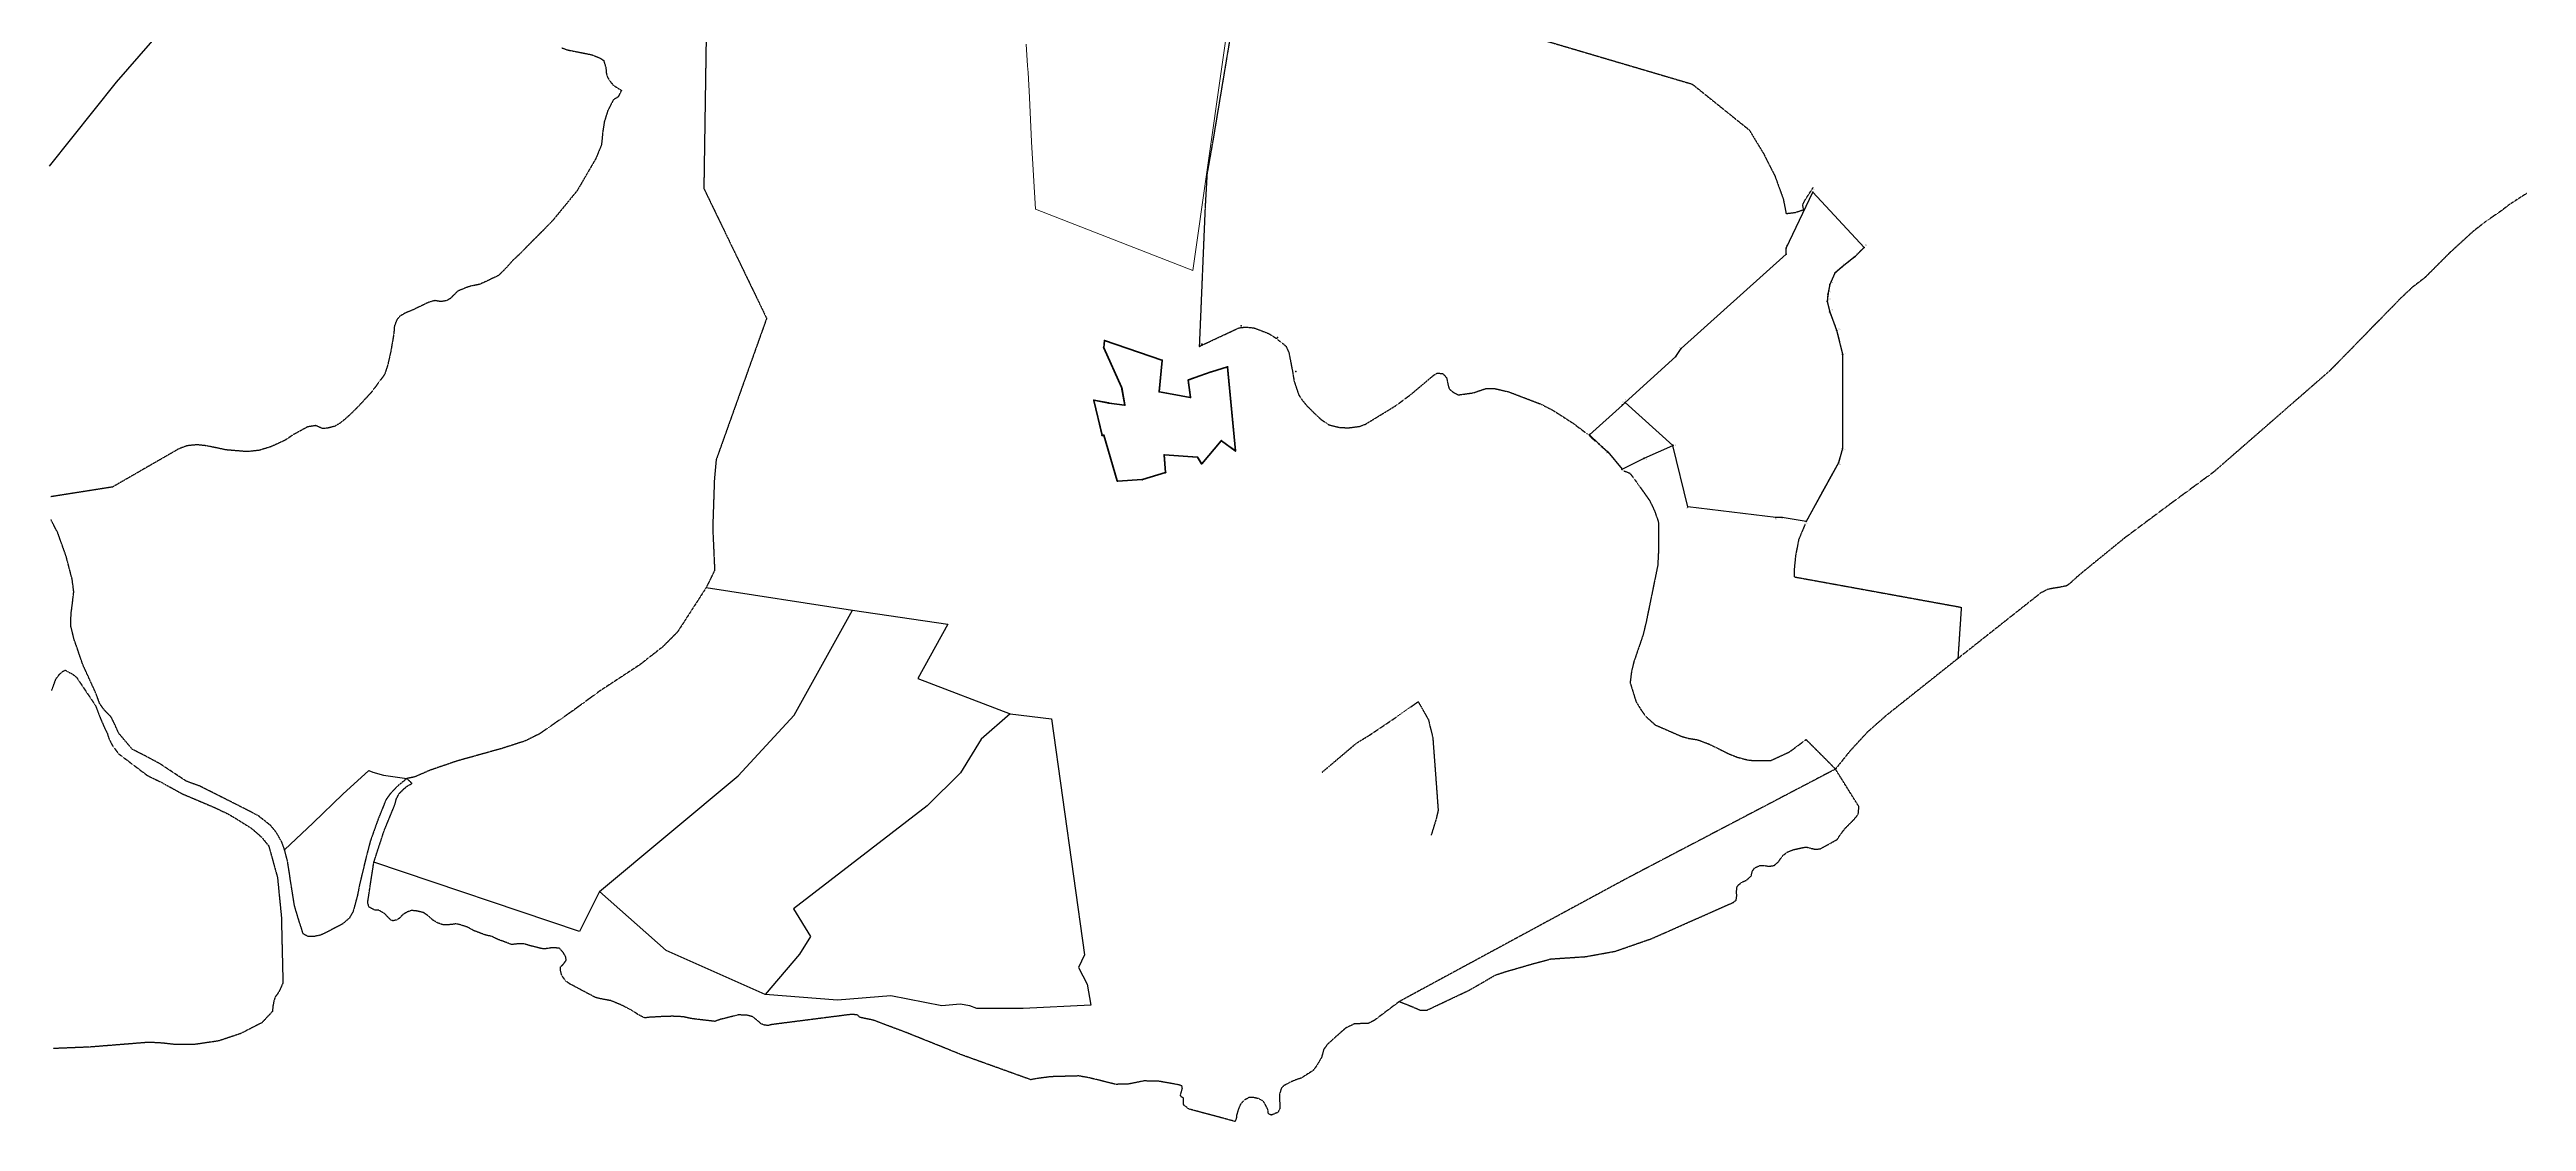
# Model space of a CAD drawing. Header units: metres. Extents: x 615852 to 659911, y 1301217 to 1325118.
# Drawn here: x 626953 to 633758, y 1316492 to 1319438 of the extents above; entities that cross this region are included whole.
import ezdxf
from ezdxf.enums import TextEntityAlignment as Align

# ---------------------------------------------------------------- set-up
doc = ezdxf.new("R2010")
doc.units = ezdxf.units.M
doc.header["$PDMODE"] = 32
doc.header["$PDSIZE"] = 0.5
doc.linetypes.add('HIDDEN', pattern=[0.375, 0.25, -0.125])
for name, color, linetype in [('-1', 7, 'Continuous'), ('-2', 1, 'Continuous'), ('-3', 7, 'Continuous'), ('CVL_CUADCON_LIN', 8, 'Continuous'), ('CVL_CUADCON_TIT', 1, 'Continuous'), ('CVL_PUNTO', 2, 'Continuous'), ('CVL_PUNTO_NUM', 2, 'Continuous')]:
    doc.layers.add(name, color=color, linetype=linetype)
doc.styles.add('MONOTXT4', font='monotxt4.shx')
doc.styles.get("Standard").update_dxf_attribs({"font": 'arial.ttf'})

msp = doc.modelspace()

# ---------------------------------------------------------------- linework, layer by layer
at = {"layer": '-1', "color": 7, "linetype": 'Continuous'}
for p in [(630119.36147, 1318629.04985), (630226.81247, 1318679.25085), (630327.09947, 1318646.97885), (630377.24247, 1318553.74685)]:
    msp.add_point(p, dxfattribs=at)
at = {"layer": '-2', "color": 1, "linetype": 'Continuous'}
msp.add_line((628757.23447, 1317959.75285), (629159.46047, 1317897.28185), dxfattribs=at)
for points in [[(626953.03747, 1319117.64985), (627137.20047, 1319348.78085), (627840.50947, 1320156.70885)], [(628464.21247, 1317124.61885), (628845.28247, 1317442.55385), (628998.88047, 1317609.09685), (629159.46047, 1317897.28185)], [(629159.46047, 1317897.28185), (629421.02147, 1317858.97385), (629338.41947, 1317710.06785), (629592.55847, 1317612.86685)], [(629592.55847, 1317612.86685), (629512.90647, 1317542.94785), (629456.00947, 1317450.29285), (629364.05247, 1317359.86685), (628997.39547, 1317076.90685), (629043.75947, 1317000.43585), (629013.51947, 1316951.57785), (628919.17247, 1316841.35085)], [(629592.55847, 1317612.86685), (629705.82847, 1317598.51085), (629796.24747, 1316950.21885), (629780.56747, 1316915.75785), (629804.21547, 1316869.39085), (629814.08247, 1316811.66985), (629628.51947, 1316803.06185), (629500.68847, 1316803.01985), (629481.15547, 1316809.73385), (629454.74947, 1316814.45585), (629404.66147, 1316809.91085), (629264.77547, 1316837.37185), (629117.82247, 1316825.24385), (628919.17247, 1316841.35085)], [(627598.71447, 1317239.23485), (627677.62347, 1317312.96785), (627758.59247, 1317391.76985), (627830.34347, 1317457.16085), (627840.99147, 1317452.27385), (627870.17447, 1317443.98085), (627934.67647, 1317434.72585)], [(628464.21247, 1317124.61885), (628409.00347, 1317014.42485), (627844.02947, 1317204.57485)], [(628919.17247, 1316841.35085), (628646.85947, 1316962.53285), (628464.21247, 1317124.61885)]]:
    msp.add_lwpolyline(points, dxfattribs=at)
at = {"layer": '-3', "color": 1, "linetype": 'HIDDEN'}
for p, q in [((631769.90316, 1319011.64811), (631777.35766, 1319026.3569)), ((631777.35766, 1319026.3569), (631798.70926, 1319059.09598)), ((631724.24547, 1318987.62785), (631749.92947, 1318990.78585)), ((631749.92947, 1318990.78585), (631772.07847, 1318998.28185)), ((631772.07847, 1318998.28185), (631769.90316, 1319011.64811)), ((631938.50747, 1318894.46185), (631913.98047, 1318869.45085)), ((631857.83347, 1318823.53285), (631844.20447, 1318792.61785)), ((631878.51147, 1318841.45285), (631857.83347, 1318823.53285)), ((631913.98047, 1318869.45085), (631878.51147, 1318841.45285)), ((631839.23647, 1318765.71785), (631837.35347, 1318745.65985)), ((631844.20447, 1318792.61785), (631839.23647, 1318765.71785)), ((631837.35347, 1318745.65985), (631844.06747, 1318717.17085)), ((631844.06747, 1318717.17085), (631863.12147, 1318666.76485)), ((631863.12147, 1318666.76485), (631879.54747, 1318599.86185)), ((631879.54747, 1318599.86185), (631879.22847, 1318342.01985)), ((631182.83247, 1318378.20385), (631201.04047, 1318360.82685)), ((631879.22847, 1318342.01985), (631867.84047, 1318302.20085)), ((631278.68326, 1318280.3331), (631294.87547, 1318274.18185)), ((631294.87547, 1318274.18185), (631313.55347, 1318249.43485)), ((631867.84047, 1318302.20085), (631824.74647, 1318224.96385)), ((631313.55347, 1318249.43485), (631349.12447, 1318198.93585)), ((631824.74647, 1318224.96385), (631779.58547, 1318141.38685)), ((631349.12447, 1318198.93585), (631362.20047, 1318171.93485)), ((631362.20047, 1318171.93485), (631373.22147, 1318140.88085)), ((631373.22147, 1318140.88085), (631373.56547, 1318060.09685)), ((631371.58247, 1318020.73285), (631339.77147, 1317864.93585)), ((631373.56547, 1318060.09685), (631371.58247, 1318020.73285)), ((631339.77147, 1317864.93585), (631330.68447, 1317827.89785)), ((631330.68447, 1317827.89785), (631305.91347, 1317755.63885)), ((631299.41747, 1317727.98585), (631295.70547, 1317698.28485)), ((631305.91347, 1317755.63885), (631299.41747, 1317727.98585)), ((631295.70547, 1317698.28485), (631311.95247, 1317645.86185)), ((631311.95247, 1317645.86185), (631326.82147, 1317621.64585)), ((631326.82147, 1317621.64585), (631338.93547, 1317605.31885)), ((631338.93547, 1317605.31885), (631364.48347, 1317582.31185)), ((631364.48347, 1317582.31185), (631438.27047, 1317550.14285)), ((631438.27047, 1317550.14285), (631457.30347, 1317544.95485)), ((631457.30347, 1317544.95485), (631480.66647, 1317541.52085)), ((631480.66647, 1317541.52085), (631512.37147, 1317529.65685)), ((631512.37147, 1317529.65685), (631566.87147, 1317502.67685)), ((631734.12147, 1317508.33985), (631779.02247, 1317541.87285)), ((631779.02247, 1317541.87285), (631859.92547, 1317460.63485)), ((631566.87147, 1317502.67685), (631591.21847, 1317493.13985)), ((631591.21847, 1317493.13985), (631621.92747, 1317485.09185)), ((631621.92747, 1317485.09185), (631649.62247, 1317483.91985)), ((631649.62247, 1317483.91985), (631681.64347, 1317483.99385)), ((631681.64347, 1317483.99385), (631734.12147, 1317508.33985))]:
    msp.add_line(p, q, dxfattribs=at)
for points in [[(630231.74847, 1319681.92085), (630148.08547, 1319180.93085), (630133.16147, 1319096.42185), (630127.84847, 1319002.71385), (630111.90147, 1318622.51685), (630221.44547, 1318673.72285), (630240.26147, 1318675.64885), (630263.62747, 1318672.97685), (630303.95347, 1318657.25385), (630321.68347, 1318645.72285), (630340.41547, 1318631.39185), (630350.28147, 1318622.69885), (630358.07147, 1318605.63485), (630368.71447, 1318550.70385), (630372.40447, 1318527.05785), (630384.91747, 1318489.64485), (630395.50947, 1318473.83485), (630408.89647, 1318458.00985), (630444.80247, 1318423.00485), (630467.08547, 1318407.38285), (630496.78047, 1318399.84885), (630521.42547, 1318398.69385), (630551.94147, 1318402.58685), (630567.98147, 1318408.33885), (630652.87747, 1318460.19185), (630692.67647, 1318489.94385), (630757.25347, 1318544.19685), (630765.92047, 1318549.22885), (630780.90547, 1318547.62085), (630785.20447, 1318543.53185), (630791.51947, 1318536.12885), (630794.74347, 1318520.61485), (630796.22947, 1318513.23985), (630798.73147, 1318505.60485), (630809.86547, 1318496.39685), (630823.80647, 1318489.20585), (630865.26047, 1318495.06885), (630898.86547, 1318506.56485), (630920.97847, 1318507.20285), (630962.60747, 1318497.56885), (631050.87147, 1318463.79385), (631084.58047, 1318446.32985), (631138.02547, 1318411.98785), (631178.21349, 1318381.68651)], [(628757.63547, 1319509.60385), (628750.71447, 1319056.44885), (628923.20347, 1318699.57785), (628784.46547, 1318310.67285), (628779.60947, 1318256.33685), (628775.11047, 1318123.75685), (628780.35047, 1318006.87285), (628757.23447, 1317959.75285)], [(630791.68247, 1319549.21085), (630802.81447, 1319539.49485), (631466.36247, 1319343.45585), (631623.01847, 1319217.33585), (631662.32747, 1319152.33585), (631693.52047, 1319090.68385), (631716.57347, 1319027.29985), (631724.24547, 1318987.62785)], [(628360.84047, 1319442.99585), (628376.56747, 1319437.31885), (628442.82847, 1319424.24385), (628457.53747, 1319418.31785), (628466.15947, 1319414.71285), (628475.52947, 1319408.30985), (628481.52647, 1319388.46085), (628482.72147, 1319373.97485), (628485.71347, 1319362.77985), (628495.04347, 1319348.75585), (628502.36847, 1319340.07785), (628524.40647, 1319326.23585), (628515.16347, 1319307.99785), (628501.90847, 1319300.19685), (628486.50147, 1319269.54585), (628477.20047, 1319240.13085), (628472.72247, 1319209.67185), (628469.50147, 1319176.66585), (628453.80147, 1319138.39485), (628402.26247, 1319050.02785), (628335.51047, 1318968.35085), (628242.26147, 1318873.86785), (628224.38747, 1318857.45685), (628208.28147, 1318839.00285), (628186.82247, 1318817.53085), (628153.95747, 1318801.71185), (628134.34347, 1318792.93085), (628111.70247, 1318788.48585), (628098.97547, 1318784.49285), (628074.78047, 1318774.46785), (628063.28547, 1318763.10085), (628054.08847, 1318753.75385), (628043.38647, 1318748.22585), (628028.12347, 1318745.51685), (628012.12847, 1318748.40185), (627995.33247, 1318743.92385), (627952.53047, 1318723.33385), (627929.60947, 1318713.80985), (627915.07847, 1318704.99985), (627906.89447, 1318695.13885), (627900.45347, 1318678.15485), (627898.81547, 1318656.31785), (627890.43347, 1318608.09885), (627882.36847, 1318572.07085), (627873.84547, 1318545.69985), (627836.73647, 1318495.60985), (627820.89247, 1318478.67885), (627803.76947, 1318459.97785), (627777.45747, 1318433.70585), (627762.39547, 1318420.58085), (627750.91047, 1318411.24685), (627736.38047, 1318402.69185), (627717.29647, 1318397.97185), (627703.31147, 1318396.52685), (627684.80247, 1318404.75985), (627662.42047, 1318401.32985), (627623.42847, 1318380.21085), (627599.45647, 1318364.08685), (627560.22747, 1318346.27185), (627528.91947, 1318336.79485), (627495.35447, 1318333.17385), (627437.43747, 1318338.07185), (627410.78347, 1318343.81085), (627384.12747, 1318349.29585), (627358.21947, 1318351.98185), (627330.50547, 1318349.34385), (627308.09747, 1318340.83285), (627126.10147, 1318235.92585), (626956.77847, 1318209.21485)], [(633758.42847, 1319042.70785), (633711.45447, 1319012.25685), (633686.70547, 1318993.34385), (633651.76547, 1318969.40685), (633612.98247, 1318939.64985), (633547.86947, 1318880.06485), (633502.39847, 1318834.59485), (633480.68247, 1318812.61585), (633444.70647, 1318784.87485), (633412.52847, 1318754.57185), (633218.86747, 1318556.24685), (632898.22547, 1318276.58385), (632772.45747, 1318184.06285), (632652.55047, 1318094.55585), (632534.38747, 1317998.18085), (632520.60247, 1317986.31885), (632506.55747, 1317973.18885), (632495.32947, 1317964.36085), (632474.72247, 1317960.15785), (632463.53247, 1317958.44285), (632444.19947, 1317954.99485), (632424.07147, 1317944.94685), (632403.40147, 1317928.55185), (632196.19447, 1317764.59685)], [(627598.71447, 1317239.23485), (627591.19947, 1317260.36185), (627576.34047, 1317286.35685), (627560.43047, 1317305.75285), (627526.76847, 1317332.36185), (627491.79147, 1317350.59485), (627365.30747, 1317414.05285), (627329.03447, 1317427.21285), (627256.34647, 1317475.38085), (627211.74247, 1317499.25685), (627180.56547, 1317514.92785), (627143.43447, 1317558.83085), (627132.12747, 1317583.78985), (627123.07647, 1317602.63885), (627104.11947, 1317622.56085), (627090.99547, 1317640.16285), (627080.97347, 1317667.90885), (627044.03547, 1317748.89885), (627031.01947, 1317787.33185), (627021.25147, 1317815.07585), (627011.28947, 1317854.25285), (627012.22447, 1317887.52585), (627016.19547, 1317918.24185), (627019.65247, 1317947.94385), (627015.25547, 1317982.26285), (626998.80947, 1318045.35585), (626975.51247, 1318110.51985), (626957.03947, 1318145.94085)], [(631776.52463, 1318134.05497), (631758.74247, 1318091.45985), (631750.38547, 1318048.06785), (631746.90547, 1318014.04685), (631746.26847, 1317989.15485), (632205.56547, 1317905.53285), (632196.19447, 1317764.59685)], [(628757.23447, 1317959.75285), (628678.32747, 1317837.49885), (628637.19947, 1317796.32285), (628574.42747, 1317747.14085), (628463.75647, 1317674.60185), (628390.54247, 1317620.90585), (628299.23347, 1317557.40285), (628258.72247, 1317537.56285), (628195.08347, 1317517.09085), (628072.15747, 1317482.72585), (627998.58247, 1317457.48285), (627956.30147, 1317439.17685), (627934.67647, 1317434.72585)], [(626958.97047, 1317676.99285), (626971.14847, 1317709.42685), (626979.84847, 1317720.80885), (626989.54947, 1317729.39185), (626996.42847, 1317732.65485), (627017.20747, 1317721.10685), (627027.58147, 1317712.41085), (627078.77647, 1317636.16685), (627093.82547, 1317597.72285), (627104.12247, 1317574.03985), (627111.92047, 1317558.50085), (627115.41447, 1317546.28685), (627125.22147, 1317526.16285), (627142.63747, 1317502.94785), (627221.11147, 1317443.57085), (627264.45847, 1317422.24185), (627316.15247, 1317393.49885), (627405.91947, 1317355.39685), (627445.71947, 1317336.37485), (627467.00047, 1317323.55285), (627508.29047, 1317297.66285), (627535.61247, 1317273.62985), (627555.30947, 1317249.38585), (627579.25847, 1317162.87985), (627589.88447, 1317055.36485), (627594.27647, 1316872.94385), (627587.33447, 1316857.48685), (627582.19647, 1316846.84685), (627573.23947, 1316834.70385), (627569.36647, 1316823.03985), (627566.49247, 1316807.81385), (627565.40747, 1316794.61085), (627536.27447, 1316763.27485), (627477.66947, 1316733.62885), (627418.09847, 1316713.64185), (627348.66647, 1316703.36285), (627300.12647, 1316703.38285), (627262.79047, 1316707.65685), (627225.44347, 1316709.64585), (627152.22147, 1316703.70685), (627062.72947, 1316696.58985), (626963.02347, 1316692.60085)], [(632196.19447, 1317764.59685), (632031.08947, 1317633.17585), (631998.42547, 1317607.19385), (631948.13047, 1317562.76785), (631900.59547, 1317511.46685), (631859.92547, 1317460.63485)], [(630449.39472, 1317451.9647), (630511.93172, 1317504.9597), (630544.09372, 1317532.2137), (630580.29572, 1317554.3647), (630653.99772, 1317603.9947), (630713.42872, 1317646.0827), (630741.38172, 1317596.6437), (630753.57572, 1317546.5307), (630768.30072, 1317347.5397), (630762.58272, 1317322.9307), (630748.88472, 1317278.8057)], [(630661.67547, 1316821.88485), (630698.44847, 1316807.19785), (630720.25447, 1316797.67585), (630737.28447, 1316798.08885), (630852.43547, 1316852.56485), (630884.80547, 1316870.92685), (630925.59047, 1316894.83085), (630956.39247, 1316904.81885), (631026.13047, 1316925.00285), (631077.79147, 1316938.93785), (631173.37947, 1316945.25785), (631254.52447, 1316960.04285), (631355.34347, 1316995.03985), (631579.75247, 1317094.62685), (631587.15247, 1317100.42885), (631588.73647, 1317111.85085), (631588.03547, 1317123.79485), (631589.37147, 1317136.48885), (631592.95847, 1317142.05685), (631603.92947, 1317150.37885), (631615.39147, 1317155.39485), (631628.66847, 1317167.25885), (631631.27547, 1317179.94585), (631638.18547, 1317189.30685), (631652.19647, 1317195.83285), (631664.64847, 1317195.76285), (631677.59747, 1317193.40285), (631691.58747, 1317195.86485), (631704.09747, 1317206.97185), (631714.08647, 1317221.90385), (631728.37647, 1317233.25485), (631744.67247, 1317239.25985), (631770.36947, 1317244.95785), (631780.03447, 1317246.42685), (631793.73847, 1317242.79385), (631804.65447, 1317240.44585), (631817.87447, 1317241.38785), (631865.02447, 1317267.54185), (631874.76047, 1317282.72885), (631884.99347, 1317295.88085), (631898.02647, 1317309.77885), (631909.00847, 1317320.13285), (631922.56247, 1317336.56885), (631924.44947, 1317357.38885), (631859.92547, 1317460.63485)], [(631859.92547, 1317460.63485), (631287.33047, 1317160.54385), (630661.67547, 1316821.88485)], [(627934.67647, 1317434.72585), (627907.87847, 1317412.77585), (627888.71247, 1317392.30785), (627877.19247, 1317376.11385), (627855.82547, 1317323.14185), (627834.16247, 1317262.29585), (627820.41347, 1317208.26385), (627804.83047, 1317143.57385), (627799.08747, 1317114.13785), (627787.16747, 1317069.74985), (627776.65047, 1317051.00985), (627758.01547, 1317034.85685), (627709.08947, 1317009.47485), (627698.13647, 1317004.45685), (627680.83547, 1317000.74285), (627663.29947, 1317000.58785), (627650.12147, 1317007.77485), (627638.36547, 1317044.16785), (627625.87547, 1317085.89985), (627615.78447, 1317149.46485), (627611.36547, 1317179.46585), (627606.93647, 1317207.43385), (627598.71447, 1317239.23485)], [(627844.02947, 1317204.57485), (627872.69147, 1317292.05485), (627901.77347, 1317362.51185), (627906.18147, 1317379.50785), (627914.13447, 1317393.94285), (627928.43847, 1317407.83385), (627936.85947, 1317414.64485), (627949.34447, 1317420.92585), (627934.67647, 1317434.72585)], [(630661.67547, 1316821.88485), (630591.25947, 1316768.93485), (630576.99147, 1316761.90185), (630555.13147, 1316761.00885), (630538.86647, 1316760.84685), (630514.15247, 1316748.79185), (630498.57947, 1316735.16185), (630480.96347, 1316719.51185), (630463.85547, 1316703.85785), (630453.61747, 1316689.94385), (630447.91547, 1316668.38285), (630433.04447, 1316643.06385), (630423.83647, 1316631.68385), (630391.96347, 1316611.28685), (630376.69047, 1316606.29185), (630363.70047, 1316600.77585), (630344.07847, 1316590.47185), (630337.43447, 1316583.39585), (630332.52447, 1316567.67385), (630331.96647, 1316558.02385), (630333.15547, 1316542.26685), (630333.33347, 1316527.53185), (630327.94147, 1316516.89285), (630320.55747, 1316514.13985), (630310.87847, 1316509.87585), (630305.29347, 1316511.17785), (630302.00447, 1316513.99085), (630300.28347, 1316525.17785), (630293.49347, 1316538.93385), (630287.69547, 1316548.11185), (630274.76947, 1316554.78885), (630262.58547, 1316557.65185), (630248.60847, 1316557.73085), (630234.59247, 1316550.18885), (630224.87747, 1316539.06585), (630218.69947, 1316523.85885), (630214.56147, 1316509.90985), (630213.75647, 1316501.78585), (630210.40247, 1316492.15185), (630083.25847, 1316526.39985), (630069.08547, 1316537.65685), (630068.16847, 1316556.96885), (630063.09947, 1316559.53785), (630060.07347, 1316564.12685), (630065.50847, 1316583.14885), (630065.03247, 1316589.24885), (630055.90247, 1316592.85585), (630000.29847, 1316602.82285), (629959.89447, 1316603.55785), (629918.68147, 1316595.15285), (629882.58847, 1316594.08585), (629810.25247, 1316612.02185), (629780.54647, 1316617.26985), (629704.80347, 1316615.15585), (629666.65747, 1316610.28985), (629649.10447, 1316606.83285), (629460.37947, 1316674.70585), (629405.85547, 1316696.85985), (629306.69347, 1316736.53885), (629216.14347, 1316770.58085), (629179.84147, 1316778.15285), (629173.01347, 1316784.54185), (629158.03047, 1316786.65885), (628937.29447, 1316758.43385), (628927.62447, 1316755.94785), (628917.46547, 1316757.02085), (628908.33347, 1316760.37485), (628900.23847, 1316767.53385), (628885.05547, 1316780.06685), (628867.03547, 1316784.74085), (628844.67247, 1316784.86685), (628815.40847, 1316777.41085), (628796.06947, 1316772.69285), (628781.04747, 1316767.18885), (628716.02847, 1316774.92185), (628694.45247, 1316779.86985), (628664.47247, 1316781.30885), (628632.69947, 1316780.21785), (628616.68447, 1316779.29185), (628600.66947, 1316778.36585), (628588.20947, 1316776.91185), (628572.23847, 1316784.62285), (628554.25747, 1316796.66285), (628525.61747, 1316811.55885), (628495.18647, 1316824.17785), (628465.73547, 1316829.67785), (628453.29847, 1316832.79685), (628382.84247, 1316870.02785), (628371.19247, 1316877.96885), (628364.63547, 1316887.65885), (628359.84447, 1316894.79885), (628357.11447, 1316907.51585), (628356.91047, 1316917.16985), (628365.84947, 1316925.75685), (628372.76247, 1316935.62485), (628371.03147, 1316945.03385), (628364.23247, 1316957.01185), (628353.87147, 1316968.24785), (628335.83547, 1316969.87385), (628310.65747, 1316966.20485), (628295.68147, 1316969.59185), (628271.06247, 1316975.82685), (628256.85447, 1316980.47985), (628238.30047, 1316980.07585), (628222.28147, 1316978.38785), (628208.33347, 1316984.05485), (628186.01147, 1316992.05585), (628167.50447, 1317000.79685), (628151.51247, 1317004.44385), (628120.06047, 1317016.05185), (628101.30747, 1317026.31885), (628083.04047, 1317032.26485), (628069.58747, 1317035.38885), (628055.34447, 1317033.18285), (628034.50247, 1317032.53785), (628019.28247, 1317037.95885), (628005.85447, 1317045.90885), (627995.23347, 1317056.12985), (627980.54547, 1317066.11985), (627962.52447, 1317070.53985), (627947.53847, 1317072.14885), (627935.57247, 1317067.89785), (627923.84547, 1317060.85085), (627915.41247, 1317051.75285), (627908.01347, 1317046.20585), (627897.07347, 1317043.72685), (627890.73047, 1317045.79485), (627874.30047, 1317062.90785), (627857.83147, 1317072.65385), (627846.65247, 1317073.22485), (627830.93747, 1317081.18885), (627827.19447, 1317094.41885), (627844.02947, 1317204.57485)]]:
    msp.add_lwpolyline(points, dxfattribs=at)
at = {"color": 1, "lineweight": 0, "elevation": 35.42385}
for points in [[(630215.45795, 1319681.26328), (630094.02676, 1318830.66067), (629661.96598, 1318999.45025)], [(629661.96598, 1318999.45025), (629651.28691, 1319184.34061), (629645.29455, 1319306.46963), (629641.93936, 1319375.73847), (629640.31981, 1319393.85428), (629636.77752, 1319453.62257)]]:
    msp.add_lwpolyline(points, dxfattribs=at)
at = {"color": 1, "ltscale": 0.5, "flags": 128}
msp.add_lwpolyline([(631281.90625, 1318468.08861), (631274.47259, 1318461.40109), (631183.67634, 1318379.71911), (631209.79532, 1318354.45683), (631219.82646, 1318345.8066), (631234.0403, 1318332.48435), (631273.75125, 1318284.74576), (631333.89489, 1318314.97069), (631413.2122, 1318350.37098), (631281.90625, 1318468.08861)], close=True, dxfattribs=at)
at = {"layer": 'CVL_CUADCON_LIN', "color": 1, "ltscale": 0.5, "flags": 128}
msp.add_lwpolyline([(629886.90264, 1318252.30218), (629849.66964, 1318378.62318), (629847.60064, 1318378.09518), (629845.01064, 1318377.87118), (629821.94164, 1318474.67818), (629863.65684, 1318466.89118), (629907.23164, 1318461.34518), (629898.72264, 1318510.43418), (629849.62264, 1318618.87718), (629851.47364, 1318638.63118), (630009.75364, 1318584.21318), (630001.83564, 1318497.59318), (630087.55264, 1318482.40918), (630081.55864, 1318529.97818), (630144.72064, 1318552.39218), (630189.75784, 1318566.14048), (630211.18564, 1318335.22418), (630172.48254, 1318363.12768), (630118.45664, 1318299.76218), (630106.93964, 1318318.09718), (630015.47564, 1318324.31118), (630019.42164, 1318275.63018), (629955.36444, 1318256.23678)], close=True, dxfattribs=at)
at = {"layer": 'CVL_CUADCON_LIN', "color": 4, "lineweight": 40, "ltscale": 0.5, "flags": 128}
for points in [[(629849.66928, 1318619.375), (629851.42699, 1318638.13336)], [(629898.51641, 1318510.88967), (629849.82887, 1318618.4217)], [(629851.94647, 1318638.46862), (630009.2808, 1318584.37575)], [(630009.70812, 1318583.71526), (630001.88115, 1318498.09111)], [(630082.02985, 1318530.1454), (630144.24943, 1318552.22497)], [(630145.19885, 1318552.53817), (630189.27962, 1318565.9945)], [(630189.80404, 1318565.64262), (630211.13944, 1318335.72204)], [(630002.32797, 1318497.50597), (630087.0603, 1318482.4964)], [(630087.49013, 1318482.90526), (630081.62115, 1318529.48211)]]:
    msp.add_lwpolyline(points, dxfattribs=at)
at = {"layer": 'CVL_CUADCON_LIN', "color": 1, "lineweight": 40, "ltscale": 0.5, "flags": 128}
for points in [[(629907.14624, 1318461.83784), (629898.80803, 1318509.94153)], [(629844.89473, 1318378.35756), (629822.05754, 1318474.1918)], [(629822.43315, 1318474.58643), (629863.16533, 1318466.98293)], [(629864.15284, 1318466.82806), (629906.73564, 1318461.40831)], [(629847.1025, 1318378.0521), (629845.50878, 1318377.91427)], [(629849.18516, 1318378.49955), (629848.08511, 1318378.21882)], [(629886.76128, 1318252.78178), (629849.811, 1318378.14358)], [(630172.15814, 1318362.7472), (630118.78104, 1318300.14266)], [(630210.78006, 1318335.51659), (630172.88812, 1318362.83527)], [(630018.94309, 1318275.4853), (629955.84299, 1318256.38167)], [(630015.51603, 1318323.81282), (630019.38124, 1318276.12855)], [(630106.44079, 1318318.13108), (630015.97449, 1318324.27729)], [(630118.19068, 1318300.18558), (630107.20559, 1318317.67378)], [(629954.86526, 1318256.2081), (629887.40181, 1318252.33087)]]:
    msp.add_lwpolyline(points, dxfattribs=at)
at = {"layer": 'CVL_CUADCON_LIN', "color": 4, "lineweight": 40, "ltscale": 0.5}
for centre in [(629849.62264, 1318618.87718), (629851.47364, 1318638.63118), (630009.75364, 1318584.21318), (630144.72064, 1318552.39218), (630189.75784, 1318566.14048), (629898.72264, 1318510.43418), (630001.83564, 1318497.59318), (630081.55864, 1318529.97818), (630087.55264, 1318482.40918), (629821.94164, 1318474.67818), (630211.18564, 1318335.22418)]:
    msp.add_circle(centre, 0.5, dxfattribs=at)
at = {"layer": 'CVL_CUADCON_LIN', "color": 1, "lineweight": 40, "ltscale": 0.5}
for centre in [(629863.65684, 1318466.89118), (629907.23164, 1318461.34518), (629845.01064, 1318377.87118), (629847.60064, 1318378.09518), (629849.66964, 1318378.62318), (630172.48254, 1318363.12768), (630015.47564, 1318324.31118), (630019.42164, 1318275.63018), (630106.93964, 1318318.09718), (630118.45664, 1318299.76218), (629886.90264, 1318252.30218), (629955.36444, 1318256.23678)]:
    msp.add_circle(centre, 0.5, dxfattribs=at)
at = {"layer": 'CVL_CUADCON_LIN', "color": 4, "ltscale": 0.5}
for p in [(629849.62264, 1318618.87718), (629851.47364, 1318638.63118), (630009.75364, 1318584.21318), (630144.72064, 1318552.39218), (630189.75784, 1318566.14048), (629898.72264, 1318510.43418), (630001.83564, 1318497.59318), (630081.55864, 1318529.97818), (630087.55264, 1318482.40918), (629821.94164, 1318474.67818), (630211.18564, 1318335.22418)]:
    msp.add_point(p, dxfattribs=at)
at = {"layer": 'CVL_CUADCON_LIN', "color": 1, "ltscale": 0.5}
for p in [(629863.65684, 1318466.89118), (629907.23164, 1318461.34518), (629845.01064, 1318377.87118), (629847.60064, 1318378.09518), (629849.66964, 1318378.62318), (630172.48254, 1318363.12768), (630015.47564, 1318324.31118), (630019.42164, 1318275.63018), (630106.93964, 1318318.09718), (630118.45664, 1318299.76218), (629886.90264, 1318252.30218), (629955.36444, 1318256.23678)]:
    msp.add_point(p, dxfattribs=at)
at = {"layer": 'CVL_CUADCON_TIT', "color": 1, "ltscale": 0.5, "flags": 128}
msp.add_lwpolyline([(631779.58544, 1318141.38688), (631713.80894, 1318152.29578), (631695.86404, 1318152.29578), (631454.11264, 1318181.98958), (631413.2122, 1318350.37098), (631281.90625, 1318468.08861), (631421.31444, 1318594.56688), (631435.66144, 1318616.84088), (631724.17644, 1318876.10788), (631724.19004, 1318892.91268), (631797.73944, 1319046.14988), (631938.50744, 1318894.46188), (631913.98044, 1318869.45088), (631878.51144, 1318841.45288), (631857.83344, 1318823.53288), (631844.20444, 1318792.61788), (631839.23644, 1318765.71788), (631837.35344, 1318745.65988), (631844.06744, 1318717.17088), (631863.12144, 1318666.76488), (631879.54744, 1318599.86188), (631879.22844, 1318342.01988), (631867.84044, 1318302.20088), (631779.58544, 1318141.38688)], close=True, dxfattribs=at)
at = {"layer": 'CVL_PUNTO', "color": 2, "ltscale": 0.5}
for p in [(631797.73944, 1319046.14988), (631724.19004, 1318892.91268), (631938.50744, 1318894.46188), (631724.17644, 1318876.10788), (631857.83344, 1318823.53288), (631878.51144, 1318841.45288), (631913.98044, 1318869.45088), (631839.23644, 1318765.71788), (631844.20444, 1318792.61788), (631837.35344, 1318745.65988), (631844.06744, 1318717.17088), (631435.66144, 1318616.84088), (631863.12144, 1318666.76488), (631421.31444, 1318594.56688), (631879.54744, 1318599.86188), (631879.22844, 1318342.01988), (631867.84044, 1318302.20088), (631454.11264, 1318181.98958), (631695.86404, 1318152.29578), (631713.80894, 1318152.29578), (631779.58544, 1318141.38688)]:
    msp.add_point(p, dxfattribs=at)
at = {"layer": 'CVL_PUNTO', "color": 2, "lineweight": 35, "ltscale": 0.5}
for p in [(631274.47259, 1318461.40109), (631281.90625, 1318468.08861), (631183.67634, 1318379.71911), (631209.79532, 1318354.45683), (631219.82646, 1318345.8066), (631413.2122, 1318350.37098), (631234.0403, 1318332.48435), (631273.75125, 1318284.74576), (631333.89489, 1318314.97069)]:
    msp.add_point(p, dxfattribs=at)

# ---------------------------------------------------------------- texts
at = {"layer": 'CVL_CUADCON_LIN', "color": 4, "ltscale": 0.5}
for s, p in [('9', (629848.63634, 1318618.71208)), ('14', (630080.70724, 1318530.50278)), ('5', (629821.21724, 1318475.36758))]:
    msp.add_text(s, height=1, rotation=270, dxfattribs=at).set_placement(p, align=Align.MIDDLE_RIGHT)
msp.add_text('10', height=1, rotation=270, dxfattribs=at).set_placement((629850.93144, 1318639.47138), align=Align.BOTTOM_RIGHT)
for s, p in [('11', (630010.59324, 1318584.75638)), ('8', (629899.67844, 1318510.72818))]:
    msp.add_text(s, height=1, rotation=270, dxfattribs=at).set_placement(p, align=Align.MIDDLE_LEFT)
msp.add_text('15', height=1, rotation=270, dxfattribs=at).set_placement((630144.40734, 1318553.34188), align=Align.BOTTOM_CENTER)
msp.add_text('16', height=1, rotation=270, dxfattribs=at).set_placement((630190.31504, 1318566.97088), align=Align.BOTTOM_LEFT)
msp.add_text('12', height=1, rotation=270, dxfattribs=at).set_placement((630001.04084, 1318496.98628), align=Align.TOP_RIGHT)
for s, p in [('13', (630088.24184, 1318481.68458)), ('17', (630211.68194, 1318334.35608))]:
    msp.add_text(s, height=1, rotation=270, dxfattribs=at).set_placement(p, align=Align.TOP_LEFT)
at = {"layer": 'CVL_CUADCON_LIN', "color": 1, "ltscale": 0.5}
for s, p in [('6', (629863.50194, 1318465.90328)), ('3', (629847.76794, 1318377.10928)), ('19', (630118.38414, 1318298.76478)), ('23', (629955.53924, 1318255.25218))]:
    msp.add_text(s, height=1, rotation=270, dxfattribs=at).set_placement(p, align=Align.TOP_CENTER)
for s, p in [('7', (629907.95444, 1318460.65418)), ('22', (630020.24814, 1318275.06718))]:
    msp.add_text(s, height=1, rotation=270, dxfattribs=at).set_placement(p, align=Align.MIDDLE_LEFT)
for s, p in [('4', (629844.42534, 1318377.06038)), ('1', (629886.32704, 1318251.48448))]:
    msp.add_text(s, height=1, rotation=270, dxfattribs=at).set_placement(p, align=Align.TOP_RIGHT)
for s, p in [('2', (629850.16404, 1318379.49238)), ('20', (630107.45284, 1318318.95548))]:
    msp.add_text(s, height=1, rotation=270, dxfattribs=at).set_placement(p, align=Align.BOTTOM_LEFT)
msp.add_text('18', height=1, rotation=270, dxfattribs=at).set_placement((630172.36274, 1318364.12048), align=Align.BOTTOM_CENTER)
msp.add_text('21', height=1, rotation=270, dxfattribs=at).set_placement((630014.76394, 1318325.01368), align=Align.MIDDLE_RIGHT)
at = {"layer": 'CVL_CUADCON_TIT', "color": 1, "ltscale": 0.5}
msp.add_text('1', height=3, rotation=90, dxfattribs=at).set_placement((631778.53024, 1318144.19518), align=Align.BOTTOM_RIGHT)
at = {"layer": 'CVL_PUNTO_NUM', "color": 2, "ltscale": 0.5, "style": 'MONOTXT4'}
for s, p in [('11', (631798.59002, 1319052.08929)), ('9', (631723.96099, 1318882.10401)), ('10', (631723.98727, 1318898.90926)), ('12', (631941.94053, 1318899.38264)), ('15', (631860.75415, 1318828.77401)), ('14', (631881.60524, 1318846.59374)), ('13', (631917.3245, 1318874.43257)), ('18', (631840.8468, 1318750.53804)), ('17', (631842.47136, 1318770.77113)), ('16', (631847.19952, 1318797.81687)), ('19', (631848.20073, 1318721.52013)), ('8', (631429.66945, 1318617.15091)), ('20', (631868.47424, 1318669.47552)), ('7', (631415.31587, 1318594.43577)), ('21', (631885.5471, 1318599.79837)), ('23', (631870.28972, 1318296.72357)), ('22', (631882.15894, 1318336.78422)), ('4', (631450.78175, 1318176.99907)), ('3', (631695.35575, 1318146.31735)), ('2', (631713.53883, 1318146.30187)), ('1', (631780.17651, 1318135.41607))]:
    msp.add_text(s, height=3, dxfattribs=at).set_placement(p)
at = {"layer": 'CVL_PUNTO_NUM', "color": 2, "lineweight": 35, "ltscale": 0.5, "style": 'MONOTXT4'}
for s, p in [('1', (631282.63445, 1318474.04425)), ('2', (631274.79061, 1318467.39265)), ('3', (631177.7541, 1318380.68194)), ('4', (631203.9008, 1318353.33672)), ('5', (631214.26133, 1318343.56396)), ('9', (631419.17804, 1318349.73166)), ('6', (631229.6724, 1318328.37078)), ('7', (631274.07315, 1318278.7544)), ('8', (631338.60799, 1318311.25765))]:
    msp.add_text(s, height=3, dxfattribs=at).set_placement(p)

doc.saveas('drawing.dxf')
